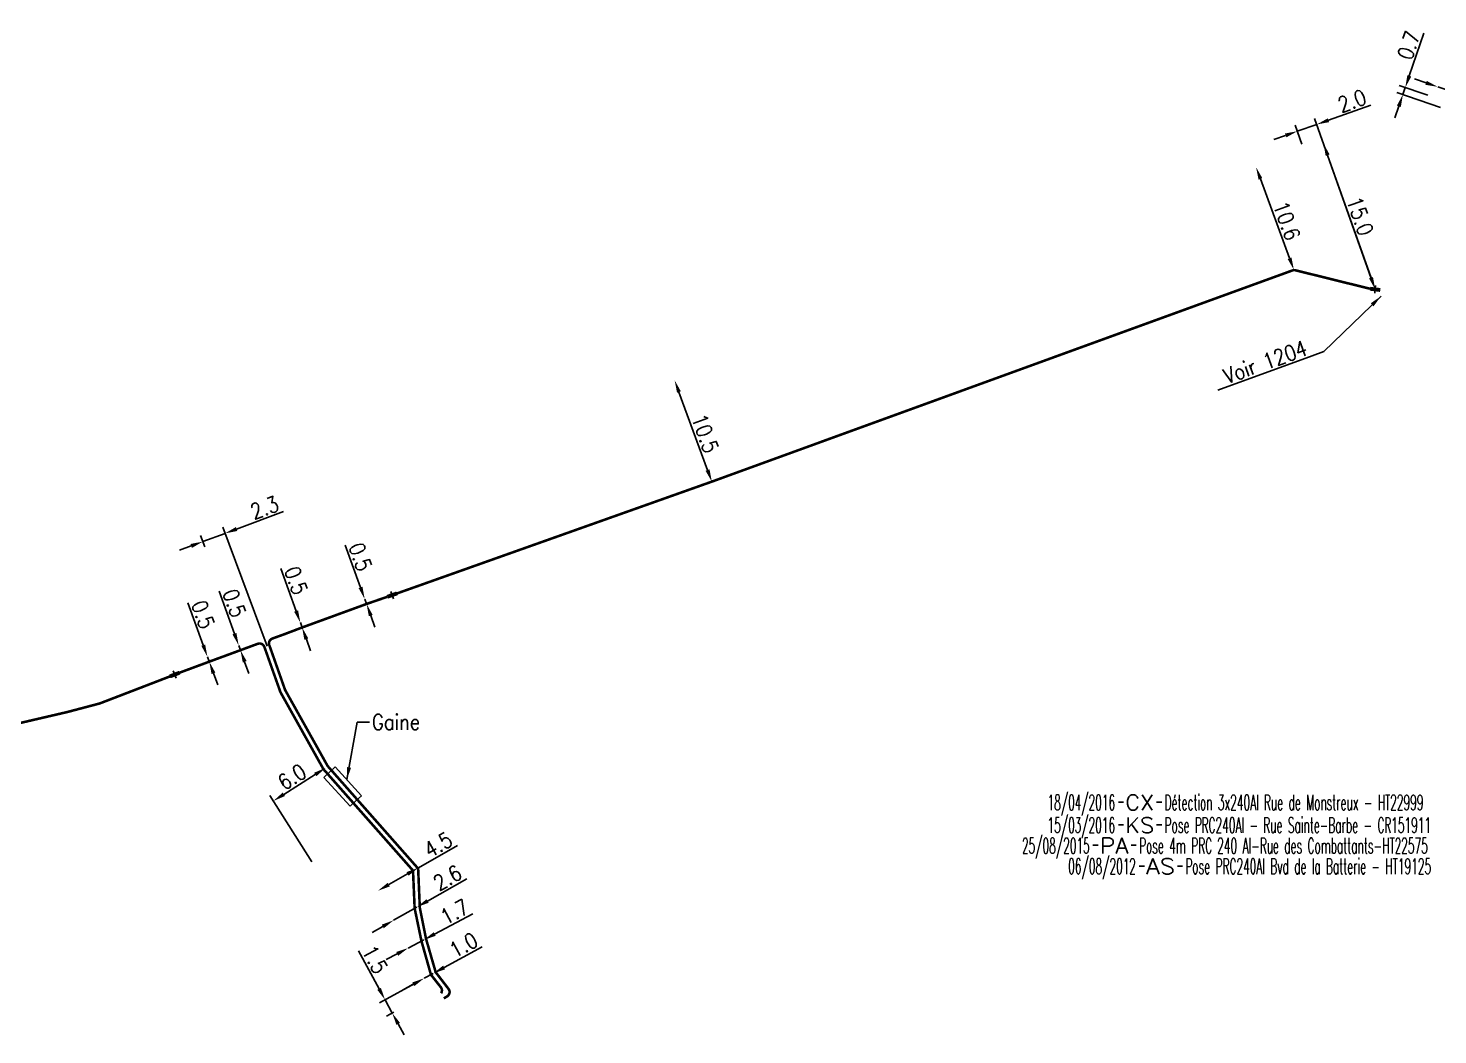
# Model space of a CAD drawing. Header units: millimetres. Extents: x 146000 to 147000, y 142004 to 143004.
# Drawn here: x 146299.8 to 146436.4, y 142745.1 to 142842.7 of the extents above; entities that cross this region are included whole.
import ezdxf
from ezdxf.enums import TextEntityAlignment as Align

# ---------------------------------------------------------------- set-up
doc = ezdxf.new("R2010")
doc.units = ezdxf.units.MM
doc.header["$PDMODE"] = 34
doc.layers.get('0').update_dxf_attribs({"linetype": 'CONTINUOUS'})
doc.layers.get('Defpoints').update_dxf_attribs({"linetype": 'CONTINUOUS'})
for name, color, linetype in [('M_100', 7, 'M_ST_6'), ('M_130', 3, 'M_ST_15'), ('M_300', 7, 'CONTINUOUS'), ('M_400', 7, 'CONTINUOUS'), ('M_910', 7, 'CONTINUOUS')]:
    doc.layers.add(name, color=color, linetype=linetype)
doc.styles.get("Standard").update_dxf_attribs({"font": 'romans.shx', "width": 0.85})
doc.linetypes.add('M_ST_15', pattern='A,5,-0.3,["XX",Standard,S=1,R=0,X=0,Y=-0.5],-2.5', length=7.8)
doc.linetypes.add('M_ST_6', pattern='A,5,-0.3,["||",Standard,S=1,R=0,X=0.35,Y=-0.5],-1.6', length=6.9)
doc.dimstyles.get("Standard").update_dxf_attribs({"dimtxt": 1.5, "dimasz": 1.2, "dimexe": 0.625, "dimexo": 0.625, "dimgap": 0.25, "dimtad": 1, "dimdec": 1, "dimzin": 0, "dimdsep": 46, "dimtxsty": 'Standard', "dimcen": -0.5, "dimadec": 0, "dimazin": 0, "dimtfac": 1, "dimtdec": 1, "dimtmove": 0, "dimatfit": 3, "dimfxl": 0, "dimtolj": 1, "dimtzin": 0, "dimarcsym": 0})

# ---------------------------------------------------------------- blocks, each defined once
blk = doc.blocks.new('M_300_04')
at = {"color": 0, "linetype": 'Continuous'}
blk.add_line((0, 0.38), (0, -0.38), dxfattribs=at)
blk.add_solid([(-0.5, 0.19), (-0.5, -0.19), (0.5, 0.19), (0.5, -0.19)], dxfattribs=at)
at = {"color": 0, "linetype": 'Continuous', "width": 0.75, "flags": 3}
for tag, p in [('DEF_LEG', (0, -5)), ('DEF_COUP', (0.02, -7)), ('DEF_TYPE', (0, -9))]:
    blk.add_attdef(tag, text='', height=1.2, dxfattribs=at).set_placement(p, align=Align.MIDDLE)
blk = doc.blocks.new('GIS_MODF')
at = {"color": 0, "linetype": 'Continuous', "flags": 128}
for points in [[(-2.18, -0.01), (-1.68, -0.01)], [(1.52, -0.01), (2.02, -0.01)]]:
    blk.add_lwpolyline(points, dxfattribs=at)
at = {"color": 0, "linetype": 'Continuous', "width": 0.5}
blk.add_attdef('DATE', text='', height=1.5, dxfattribs=at).set_placement((-2.5, -0.8), align=Align.RIGHT)
at = {"color": 0, "linetype": 'Continuous', "width": 1.771291}
blk.add_attdef('USER', text='', height=1.5, dxfattribs=at).set_placement((-1.51, -0.8), (1.28, -0.8), align=Align.FIT)
at = {"color": 0, "linetype": 'Continuous', "width": 0.5}
blk.add_attdef('DESC', (2.29, -0.8), '', height=1.5, dxfattribs=at)
blk = doc.blocks.new('*D110')
at = {"layer": 'Defpoints', "color": 0, "linetype": 'Continuous', "transparency": 16777216}
for p in [(146362.44, 142808.53), (146362.44, 142808.53), (146366.04, 142798.72)]:
    blk.add_point(p, dxfattribs=at)
at = {"layer": 'M_130', "color": 0, "linetype": 'Continuous', "lineweight": -2, "transparency": 16777216}
blk.add_line((146365.63, 142799.84), (146362.85, 142807.4), dxfattribs=at)
at = {"layer": 'M_130', "color": 0, "linetype": 'Continuous', "transparency": 16777216}
for points in [[(146363.04, 142807.47), (146362.67, 142807.33), (146362.44, 142808.53)], [(146365.82, 142799.91), (146365.44, 142799.77), (146366.04, 142798.72)]]:
    blk.add_solid(points, dxfattribs=at)
at = {"layer": 'M_130', "color": 0, "linetype": 'Continuous', "transparency": 16777216, "insert": (146365.39, 142803.39), "char_height": 1.5, "attachment_point": 5, "rotation": 290.1838}
blk.add_mtext('\\A1;10.5', dxfattribs=at)
blk = doc.blocks.new('*D111')
at = {"layer": 'Defpoints', "color": 0, "linetype": 'Continuous', "transparency": 16777216}
for p in [(146418.81, 142829.18), (146418.81, 142829.18), (146422.47, 142819.24)]:
    blk.add_point(p, dxfattribs=at)
at = {"layer": 'M_130', "color": 0, "linetype": 'Continuous', "lineweight": -2, "transparency": 16777216}
blk.add_line((146422.05, 142820.36), (146419.22, 142828.06), dxfattribs=at)
at = {"layer": 'M_130', "color": 0, "linetype": 'Continuous', "transparency": 16777216}
for points in [[(146419.41, 142828.13), (146419.04, 142827.99), (146418.81, 142829.18)], [(146422.24, 142820.43), (146421.87, 142820.29), (146422.47, 142819.24)]]:
    blk.add_solid(points, dxfattribs=at)
at = {"layer": 'M_130', "color": 0, "linetype": 'Continuous', "transparency": 16777216, "insert": (146421.78, 142823.99), "char_height": 1.5, "attachment_point": 5, "rotation": 290.1838}
blk.add_mtext('\\A1;10.6', dxfattribs=at)
blk = doc.blocks.new('*D114')
at = {"layer": 'Defpoints', "color": 0, "linetype": 'Continuous', "transparency": 16777216}
for p in [(146436.42, 142836.97), (146436.42, 142836.97), (146437.84, 142836.49)]:
    blk.add_point(p, dxfattribs=at)
at = {"layer": 'M_100', "color": 0, "linetype": 'Continuous', "lineweight": -2, "transparency": 16777216}
for p, q in [((146435.29, 142837.36), (146434.15, 142837.74)), ((146436.42, 142836.97), (146437.84, 142836.49)), ((146438.98, 142836.1), (146442.94, 142834.75))]:
    blk.add_line(p, q, dxfattribs=at)
at = {"layer": 'M_100', "color": 0, "linetype": 'Continuous', "transparency": 16777216}
for points in [[(146435.35, 142837.55), (146435.22, 142837.17), (146436.42, 142836.97)], [(146439.04, 142836.29), (146438.91, 142835.91), (146437.84, 142836.49)]]:
    blk.add_solid(points, dxfattribs=at)
at = {"layer": 'M_100', "color": 0, "linetype": 'Continuous', "transparency": 16777216, "insert": (146441.85, 142836.18), "char_height": 1.5, "attachment_point": 5, "rotation": 341.1798}
blk.add_mtext('\\A1;1.5', dxfattribs=at)
blk = doc.blocks.new('*D115')
at = {"layer": 'Defpoints', "color": 0, "linetype": 'Continuous', "transparency": 16777216}
for p in [(146337.59, 142761.31), (146333.67, 142759.08), (146333.67, 142759.08)]:
    blk.add_point(p, dxfattribs=at)
at = {"layer": 'M_130', "color": 0, "linetype": 'Continuous', "lineweight": -2, "transparency": 16777216}
for p, q in [((146337.59, 142761.31), (146341.39, 142763.47)), ((146334.72, 142759.68), (146336.54, 142760.71))]:
    blk.add_line(p, q, dxfattribs=at)
at = {"layer": 'M_130', "color": 0, "linetype": 'Continuous', "transparency": 16777216}
for points in [[(146336.44, 142760.89), (146336.64, 142760.54), (146337.59, 142761.31)], [(146334.62, 142759.85), (146334.82, 142759.5), (146333.67, 142759.08)]]:
    blk.add_solid(points, dxfattribs=at)
at = {"layer": 'M_130', "color": 0, "linetype": 'Continuous', "transparency": 16777216, "insert": (146339.51, 142763.55), "char_height": 1.5, "attachment_point": 5, "rotation": 29.6235}
blk.add_mtext('\\A1;4.5', dxfattribs=at)
blk = doc.blocks.new('*D116')
at = {"layer": 'Defpoints', "color": 0, "linetype": 'Continuous', "transparency": 16777216}
for p in [(146337.45, 142757.5), (146335.19, 142756.22), (146335.19, 142756.22)]:
    blk.add_point(p, dxfattribs=at)
at = {"layer": 'M_130', "color": 0, "linetype": 'Continuous', "lineweight": -2, "transparency": 16777216}
for p, q in [((146338.49, 142758.09), (146342.29, 142760.25)), ((146335.19, 142756.22), (146337.45, 142757.5)), ((146334.14, 142755.62), (146333.1, 142755.03))]:
    blk.add_line(p, q, dxfattribs=at)
at = {"layer": 'M_130', "color": 0, "linetype": 'Continuous', "transparency": 16777216}
for points in [[(146338.39, 142758.27), (146338.59, 142757.92), (146337.45, 142757.5)], [(146334.04, 142755.8), (146334.24, 142755.45), (146335.19, 142756.22)]]:
    blk.add_solid(points, dxfattribs=at)
at = {"layer": 'M_130', "color": 0, "linetype": 'Continuous', "transparency": 16777216, "insert": (146340.42, 142760.34), "char_height": 1.5, "attachment_point": 5, "rotation": 29.5939}
blk.add_mtext('\\A1;2.6', dxfattribs=at)
blk = doc.blocks.new('*D117')
at = {"layer": 'Defpoints', "color": 0, "linetype": 'Continuous', "transparency": 16777216}
for p in [(146338.15, 142750.6), (146338.15, 142750.6), (146339.03, 142751.07)]:
    blk.add_point(p, dxfattribs=at)
at = {"layer": 'M_130', "color": 0, "linetype": 'Continuous', "lineweight": -2, "transparency": 16777216}
for p, q in [((146340.09, 142751.65), (146343.76, 142753.66)), ((146338.15, 142750.6), (146339.03, 142751.07)), ((146337.1, 142750.02), (146336.05, 142749.45))]:
    blk.add_line(p, q, dxfattribs=at)
at = {"layer": 'M_130', "color": 0, "linetype": 'Continuous', "transparency": 16777216}
for points in [[(146339.99, 142751.83), (146340.18, 142751.47), (146339.03, 142751.07)], [(146337.01, 142750.2), (146337.2, 142749.84), (146338.15, 142750.6)]]:
    blk.add_solid(points, dxfattribs=at)
at = {"layer": 'M_130', "color": 0, "linetype": 'Continuous', "transparency": 16777216, "insert": (146341.97, 142753.82), "char_height": 1.5, "attachment_point": 5, "rotation": 28.6335}
blk.add_mtext('\\A1;1.0', dxfattribs=at)
blk = doc.blocks.new('*D118')
at = {"layer": 'Defpoints', "color": 0, "linetype": 'Continuous', "transparency": 16777216}
for p in [(146326.15, 142785.06), (146326.15, 142785.06), (146326.32, 142784.59)]:
    blk.add_point(p, dxfattribs=at)
at = {"layer": 'M_130', "color": 0, "linetype": 'Continuous', "lineweight": -2, "transparency": 16777216}
for p, q in [((146325.74, 142786.18), (146324.25, 142790.29)), ((146326.32, 142784.59), (146326.15, 142785.06)), ((146326.73, 142783.46), (146327.14, 142782.33))]:
    blk.add_line(p, q, dxfattribs=at)
at = {"layer": 'M_130', "color": 0, "linetype": 'Continuous', "transparency": 16777216}
for points in [[(146325.93, 142786.25), (146325.55, 142786.12), (146326.15, 142785.06)], [(146326.92, 142783.53), (146326.54, 142783.39), (146326.32, 142784.59)]]:
    blk.add_solid(points, dxfattribs=at)
at = {"layer": 'M_130', "color": 0, "linetype": 'Continuous', "transparency": 16777216, "insert": (146325.73, 142789.14), "char_height": 1.5, "attachment_point": 5, "rotation": 289.9729}
blk.add_mtext('\\A1;0.5', dxfattribs=at)
blk = doc.blocks.new('*D119')
at = {"layer": 'Defpoints', "color": 0, "linetype": 'Continuous', "transparency": 16777216}
for p in [(146332.39, 142787.34), (146332.39, 142787.34), (146332.57, 142786.87)]:
    blk.add_point(p, dxfattribs=at)
at = {"layer": 'M_130', "color": 0, "linetype": 'Continuous', "lineweight": -2, "transparency": 16777216}
for p, q in [((146331.98, 142788.47), (146330.49, 142792.58)), ((146332.57, 142786.87), (146332.39, 142787.34)), ((146332.98, 142785.75), (146333.38, 142784.62))]:
    blk.add_line(p, q, dxfattribs=at)
at = {"layer": 'M_130', "color": 0, "linetype": 'Continuous', "transparency": 16777216}
for points in [[(146332.17, 142788.54), (146331.8, 142788.4), (146332.39, 142787.34)], [(146333.16, 142785.81), (146332.79, 142785.68), (146332.57, 142786.87)]]:
    blk.add_solid(points, dxfattribs=at)
at = {"layer": 'M_130', "color": 0, "linetype": 'Continuous', "transparency": 16777216, "insert": (146331.97, 142791.43), "char_height": 1.5, "attachment_point": 5, "rotation": 289.9729}
blk.add_mtext('\\A1;0.5', dxfattribs=at)
blk = doc.blocks.new('*D120')
at = {"layer": 'Defpoints', "color": 0, "linetype": 'Continuous', "transparency": 16777216}
for p in [(146317.14, 142781.75), (146317.14, 142781.75), (146317.32, 142781.28)]:
    blk.add_point(p, dxfattribs=at)
at = {"layer": 'M_130', "color": 0, "linetype": 'Continuous', "lineweight": -2, "transparency": 16777216}
for p, q in [((146316.73, 142782.88), (146315.24, 142786.98)), ((146317.32, 142781.28), (146317.14, 142781.75)), ((146317.73, 142780.15), (146318.14, 142779.02))]:
    blk.add_line(p, q, dxfattribs=at)
at = {"layer": 'M_130', "color": 0, "linetype": 'Continuous', "transparency": 16777216}
for points in [[(146316.92, 142782.94), (146316.55, 142782.81), (146317.14, 142781.75)], [(146317.91, 142780.22), (146317.54, 142780.08), (146317.32, 142781.28)]]:
    blk.add_solid(points, dxfattribs=at)
at = {"layer": 'M_130', "color": 0, "linetype": 'Continuous', "transparency": 16777216, "insert": (146316.72, 142785.84), "char_height": 1.5, "attachment_point": 5, "rotation": 289.9729}
blk.add_mtext('\\A1;0.5', dxfattribs=at)
blk = doc.blocks.new('*D121')
at = {"layer": 'Defpoints', "color": 0, "linetype": 'Continuous', "transparency": 16777216}
for p in [(146320.17, 142782.86), (146320.17, 142782.86), (146320.34, 142782.39)]:
    blk.add_point(p, dxfattribs=at)
at = {"layer": 'M_130', "color": 0, "linetype": 'Continuous', "lineweight": -2, "transparency": 16777216}
for p, q in [((146319.76, 142783.99), (146318.27, 142788.1)), ((146320.34, 142782.39), (146320.17, 142782.86)), ((146320.75, 142781.27), (146321.16, 142780.14))]:
    blk.add_line(p, q, dxfattribs=at)
at = {"layer": 'M_130', "color": 0, "linetype": 'Continuous', "transparency": 16777216}
for points in [[(146319.95, 142784.06), (146319.57, 142783.92), (146320.17, 142782.86)], [(146320.94, 142781.34), (146320.57, 142781.2), (146320.34, 142782.39)]]:
    blk.add_solid(points, dxfattribs=at)
at = {"layer": 'M_130', "color": 0, "linetype": 'Continuous', "transparency": 16777216, "insert": (146319.75, 142786.95), "char_height": 1.5, "attachment_point": 5, "rotation": 289.9729}
blk.add_mtext('\\A1;0.5', dxfattribs=at)
blk = doc.blocks.new('*D123')
at = {"layer": 'Defpoints', "color": 0, "linetype": 'Continuous', "transparency": 16777216}
for p in [(146328.61, 142770.99), (146323.53, 142767.78), (146327.59, 142761.36)]:
    blk.add_point(p, dxfattribs=at)
at = {"layer": 'M_130', "color": 0, "linetype": 'Continuous', "lineweight": -2, "transparency": 16777216}
for p, q in [((146327.6, 142770.35), (146324.55, 142768.42)), ((146327.26, 142761.88), (146323.2, 142768.31))]:
    blk.add_line(p, q, dxfattribs=at)
at = {"layer": 'M_130', "color": 0, "linetype": 'Continuous', "transparency": 16777216}
for points in [[(146327.49, 142770.52), (146327.7, 142770.18), (146328.61, 142770.99)], [(146324.44, 142768.59), (146324.66, 142768.26), (146323.53, 142767.78)]]:
    blk.add_solid(points, dxfattribs=at)
at = {"layer": 'M_130', "color": 0, "linetype": 'Continuous', "transparency": 16777216, "insert": (146325.34, 142770.11), "char_height": 1.5, "attachment_point": 5, "rotation": 32.2568}
blk.add_mtext('\\A1;6.0', dxfattribs=at)
blk = doc.blocks.new('*D124')
at = {"layer": 'Defpoints', "color": 0, "linetype": 'Continuous', "transparency": 16777216}
for p in [(146338.15, 142750.6), (146334.36, 142748.52), (146335.75, 142747.61)]:
    blk.add_point(p, dxfattribs=at)
at = {"layer": 'M_130', "color": 0, "linetype": 'Continuous', "lineweight": -2, "transparency": 16777216}
for p, q in [((146333.78, 142749.58), (146331.78, 142753.25)), ((146337.61, 142750.3), (146333.81, 142748.22)), ((146335.06, 142747.23), (146334.36, 142748.52)), ((146335.2, 142747.31), (146334.51, 142746.93)), ((146335.64, 142746.18), (146336.21, 142745.13))]:
    blk.add_line(p, q, dxfattribs=at)
at = {"layer": 'M_130', "color": 0, "linetype": 'Continuous', "transparency": 16777216}
for points in [[(146333.96, 142749.67), (146333.61, 142749.48), (146334.36, 142748.52)], [(146335.81, 142746.28), (146335.46, 142746.09), (146335.06, 142747.23)]]:
    blk.add_solid(points, dxfattribs=at)
at = {"layer": 'M_130', "color": 0, "linetype": 'Continuous', "transparency": 16777216, "insert": (146333.37, 142752.42), "char_height": 1.5, "attachment_point": 5, "rotation": 298.6221}
blk.add_mtext('\\A1;1.5', dxfattribs=at)
blk = doc.blocks.new('*D125')
at = {"layer": 'Defpoints', "color": 0, "linetype": 'Continuous', "transparency": 16777216}
for p in [(146318.85, 142793.71), (146317.1, 142791.83), (146323.14, 142782.18)]:
    blk.add_point(p, dxfattribs=at)
at = {"layer": 'M_130', "color": 0, "linetype": 'Continuous', "lineweight": -2, "transparency": 16777216}
for p, q in [((146319.97, 142794.13), (146324.51, 142795.82)), ((146322.92, 142782.77), (146318.63, 142794.3)), ((146316.88, 142792.41), (146316.48, 142793.5)), ((146316.69, 142792.91), (146318.85, 142793.71)), ((146315.57, 142792.49), (146314.44, 142792.07))]:
    blk.add_line(p, q, dxfattribs=at)
at = {"layer": 'M_130', "color": 0, "linetype": 'Continuous', "transparency": 16777216}
for points in [[(146319.9, 142794.32), (146320.04, 142793.94), (146318.85, 142793.71)], [(146315.5, 142792.68), (146315.64, 142792.3), (146316.69, 142792.91)]]:
    blk.add_solid(points, dxfattribs=at)
at = {"layer": 'M_130', "color": 0, "linetype": 'Continuous', "transparency": 16777216, "insert": (146322.68, 142796.2), "char_height": 1.5, "attachment_point": 5, "rotation": 20.4013}
blk.add_mtext('\\A1;2.3', dxfattribs=at)
blk = doc.blocks.new('*D132')
at = {"layer": 'Defpoints', "color": 0, "linetype": 'Continuous', "transparency": 16777216}
for p in [(146433.04, 142836.23), (146436.05, 142835.95), (146437.28, 142834.78)]:
    blk.add_point(p, dxfattribs=at)
at = {"layer": 'M_100', "color": 0, "linetype": 'Continuous', "lineweight": -2, "transparency": 16777216}
for p, q in [((146433.66, 142838.03), (146435.07, 142842.17)), ((146436.69, 142834.98), (146432.45, 142836.43)), ((146435.46, 142836.15), (146432.68, 142837.1)), ((146433.04, 142836.23), (146433.27, 142836.9)), ((146432.65, 142835.09), (146432.26, 142833.96))]:
    blk.add_line(p, q, dxfattribs=at)
at = {"layer": 'M_100', "color": 0, "linetype": 'Continuous', "transparency": 16777216}
for points in [[(146433.47, 142838.1), (146433.85, 142837.97), (146433.27, 142836.9)], [(146432.46, 142835.16), (146432.84, 142835.03), (146433.04, 142836.23)]]:
    blk.add_solid(points, dxfattribs=at)
at = {"layer": 'M_100', "color": 0, "linetype": 'Continuous', "transparency": 16777216, "insert": (146433.61, 142840.99), "char_height": 1.5, "attachment_point": 5, "rotation": 71.1103}
blk.add_mtext('\\A1;0.7', dxfattribs=at)
blk = doc.blocks.new('*D133')
at = {"layer": 'Defpoints', "color": 0, "linetype": 'Continuous', "transparency": 16777216}
for p in [(146422.8, 142832.67), (146423.46, 142830.82), (146430.35, 142817.35)]:
    blk.add_point(p, dxfattribs=at)
at = {"layer": 'M_300', "color": 0, "linetype": 'Continuous', "lineweight": -2, "transparency": 16777216}
for p, q in [((146425.82, 142833.73), (146429.94, 142835.19)), ((146430.14, 142817.94), (146424.48, 142833.92)), ((146423.25, 142831.41), (146422.6, 142833.26)), ((146422.8, 142832.67), (146424.69, 142833.33)), ((146421.67, 142832.27), (146420.54, 142831.87))]:
    blk.add_line(p, q, dxfattribs=at)
at = {"layer": 'M_300', "color": 0, "linetype": 'Continuous', "transparency": 16777216}
for points in [[(146425.75, 142833.92), (146425.89, 142833.55), (146424.69, 142833.33)], [(146421.61, 142832.45), (146421.74, 142832.08), (146422.8, 142832.67)]]:
    blk.add_solid(points, dxfattribs=at)
at = {"layer": 'M_300', "color": 0, "linetype": 'Continuous', "transparency": 16777216, "insert": (146428.11, 142835.61), "char_height": 1.5, "attachment_point": 5, "rotation": 19.4885}
blk.add_mtext('\\A1;2.0', dxfattribs=at)
blk = doc.blocks.new('*D134')
at = {"layer": 'Defpoints', "color": 0, "linetype": 'Continuous', "transparency": 16777216}
for p in [(146425.34, 142831.49), (146425.34, 142831.49), (146430.35, 142817.35)]:
    blk.add_point(p, dxfattribs=at)
at = {"layer": 'M_300', "color": 0, "linetype": 'Continuous', "lineweight": -2, "transparency": 16777216}
blk.add_line((146429.95, 142818.48), (146425.74, 142830.36), dxfattribs=at)
at = {"layer": 'M_300', "color": 0, "linetype": 'Continuous', "transparency": 16777216}
for points in [[(146425.93, 142830.42), (146425.55, 142830.29), (146425.34, 142831.49)], [(146430.14, 142818.54), (146429.76, 142818.41), (146430.35, 142817.35)]]:
    blk.add_solid(points, dxfattribs=at)
at = {"layer": 'M_300', "color": 0, "linetype": 'Continuous', "transparency": 16777216, "insert": (146428.89, 142824.45), "char_height": 1.5, "attachment_point": 5, "rotation": 289.4885}
blk.add_mtext('\\A1;15.0', dxfattribs=at)
blk = doc.blocks.new('*D135')
at = {"layer": 'Defpoints', "color": 0, "linetype": 'Continuous', "transparency": 16777216}
for p in [(146336.6, 142753.53), (146336.6, 142753.53), (146338.11, 142754.32)]:
    blk.add_point(p, dxfattribs=at)
at = {"layer": 'M_130', "color": 0, "linetype": 'Continuous', "lineweight": -2, "transparency": 16777216}
for p, q in [((146339.17, 142754.88), (146342.87, 142756.84)), ((146336.6, 142753.53), (146338.11, 142754.32)), ((146335.54, 142752.97), (146334.48, 142752.41))]:
    blk.add_line(p, q, dxfattribs=at)
at = {"layer": 'M_130', "color": 0, "linetype": 'Continuous', "transparency": 16777216}
for points in [[(146339.08, 142755.06), (146339.26, 142754.71), (146338.11, 142754.32)], [(146335.45, 142753.15), (146335.64, 142752.79), (146336.6, 142753.53)]]:
    blk.add_solid(points, dxfattribs=at)
at = {"layer": 'M_130', "color": 0, "linetype": 'Continuous', "transparency": 16777216, "insert": (146341.09, 142757.03), "char_height": 1.5, "attachment_point": 5, "rotation": 27.8213}
blk.add_mtext('\\A1;1.7', dxfattribs=at)

msp = doc.modelspace()

# ---------------------------------------------------------------- linework, layer by layer
at = {"layer": 'M_130', "const_width": 0.25, "flags": 128}
for points in [[(146429.85, 142817.41), (146422.62, 142819.2, 0.151052), (146422.32, 142819.18), (146366.04, 142798.72), (146335.52, 142787.89)], [(146334.57, 142787.56), (146332.57, 142786.87), (146326.32, 142784.59), (146324.66, 142783.96), (146323.44, 142783.52, 0.412431), (146323.14, 142782.88), (146324.67, 142778.54), (146328.8, 142771.16), (146337.57, 142761.23), (146337.73, 142757.44), (146338.33, 142754.44), (146339.27, 142751.19), (146340.51, 142749.58, -0.450024), (146340.38, 142748.85), (146340.06, 142748.65)]]:
    msp.add_lwpolyline(points, format="xyb", dxfattribs=at)
at = {"layer": 'M_130', "const_width": 0.25}
msp.add_lwpolyline([(146314.44, 142780.21), (146317.32, 142781.28), (146320.34, 142782.39), (146322.02, 142783.01, -0.417075), (146322.66, 142782.71), (146324.22, 142778.32), (146328.39, 142770.86), (146337.07, 142761.04), (146337.23, 142757.38), (146337.89, 142754.21), (146338.81, 142750.95), (146339.77, 142749.73, -0.3222), (146339.79, 142749.15, -0.3222)], format="xyb", dxfattribs=at)
at = {"layer": 'M_130', "const_width": 0.25, "flags": 128}
msp.add_lwpolyline([(146313.51, 142779.85), (146306.7, 142777.23), (146303.56, 142776.4), (146298.74, 142775.28), (146292.11, 142774.1), (146267.79, 142763.76), (146265.46, 142763.17)], dxfattribs=at)
at = {"layer": 'M_400', "color": 7}
for p, q in [((146329.54, 142771.08), (146328.99, 142770.57)), ((146329.54, 142771.08), (146332.09, 142768.28)), ((146328.43, 142770.06), (146328.99, 142770.57)), ((146328.43, 142770.06), (146330.99, 142767.27)), ((146332.09, 142768.28), (146331.54, 142767.78)), ((146330.99, 142767.27), (146331.54, 142767.78))]:
    msp.add_line(p, q, dxfattribs=at)

# ---------------------------------------------------------------- block references
at = {"layer": 'M_300'}
for p, rotation in [((146430.35, 142817.35), 352.8997254378112), ((146335.05, 142787.73), 19.44201969086519), ((146313.97, 142780.03), 20.94532328642706)]:
    msp.add_blockref('M_300_04', p, dxfattribs=dict(at, rotation=rotation))
at = {"layer": 'M_910'}
ref = msp.add_blockref('GIS_MODF', (146407.64, 142767.69), dxfattribs=at)
ref.add_attrib('DATE', '18/04/2016', dxfattribs={"layer": '0', "color": 0, "linetype": 'Continuous', "height": 1.5, "width": 0.5}).set_placement((146405.14, 142766.89), align=Align.RIGHT)
ref.add_attrib('USER', 'CX', dxfattribs={"layer": '0', "color": 0, "linetype": 'Continuous', "height": 1.5, "width": 1.025485}).set_placement((146406.13, 142766.89), (146408.92, 142766.89), align=Align.FIT)
ref.add_attrib('DESC', 'Détection 3x240Al Rue de Monstreux - HT22999', (146409.93, 142766.89), dxfattribs={"layer": '0', "color": 0, "linetype": 'Continuous', "height": 1.5, "width": 0.5})
ref = msp.add_blockref('GIS_MODF', (146407.64, 142765.48), dxfattribs=at)
ref.add_attrib('DATE', '15/03/2016', dxfattribs={"layer": '0', "color": 0, "linetype": 'Continuous', "height": 1.5, "width": 0.5}).set_placement((146405.14, 142764.69), align=Align.RIGHT)
ref.add_attrib('USER', 'KS', dxfattribs={"layer": '0', "color": 0, "linetype": 'Continuous', "height": 1.5, "width": 1.025485}).set_placement((146406.13, 142764.69), (146408.92, 142764.69), align=Align.FIT)
ref.add_attrib('DESC', 'Pose PRC240Al - Rue Sainte-Barbe - CR151911', (146409.93, 142764.69), dxfattribs={"layer": '0', "color": 0, "linetype": 'Continuous', "height": 1.5, "width": 0.5})
ref = msp.add_blockref('GIS_MODF', (146405.17, 142763.5), dxfattribs=at)
ref.add_attrib('DATE', '25/08/2015', dxfattribs={"layer": '0', "color": 0, "linetype": 'Continuous', "height": 1.5, "width": 0.5}).set_placement((146402.67, 142762.7), align=Align.RIGHT)
ref.add_attrib('USER', 'PA', dxfattribs={"layer": '0', "color": 0, "linetype": 'Continuous', "height": 1.5, "width": 1.025485}).set_placement((146403.66, 142762.7), (146406.45, 142762.7), align=Align.FIT)
ref.add_attrib('DESC', 'Pose 4m PRC 240 Al-Rue des Combattants-HT22575', (146407.46, 142762.7), dxfattribs={"layer": '0', "color": 0, "linetype": 'Continuous', "height": 1.5, "width": 0.5})
ref = msp.add_blockref('GIS_MODF', (146409.66, 142761.49), dxfattribs=at)
ref.add_attrib('DATE', '06/08/2012', dxfattribs={"layer": '0', "color": 0, "linetype": 'Continuous', "height": 1.5, "width": 0.5}).set_placement((146407.16, 142760.7), align=Align.RIGHT)
ref.add_attrib('USER', 'AS', dxfattribs={"layer": '0', "color": 0, "linetype": 'Continuous', "height": 1.5, "width": 1.113383}).set_placement((146408.15, 142760.7), (146410.94, 142760.7), align=Align.FIT)
ref.add_attrib('DESC', 'Pose PRC240Al Bvd de la Batterie - HT19125', (146411.95, 142760.7), dxfattribs={"layer": '0', "color": 0, "linetype": 'Continuous', "height": 1.5, "width": 0.5})

# ---------------------------------------------------------------- texts
at = {"layer": 'M_300', "linetype": 'Continuous', "insert": (146423.91, 142811.05), "char_height": 1.5, "attachment_point": 9, "rotation": 20}
msp.add_mtext('Voir 1204', dxfattribs=at)
at = {"layer": 'M_400', "linetype": 'Continuous', "insert": (146333.1, 142776.18), "char_height": 1.5, "attachment_point": 1}
msp.add_mtext('Gaine', dxfattribs=at)

# ---------------------------------------------------------------- dimensions: what is measured, and where the dimension line sits
at = {"layer": 'M_100', "linetype": 'Continuous'}
for base, p1, p2, angle, picture, middle, dimtype in [((146433.04, 142836.23), (146436.05, 142835.95), (146437.28, 142834.78), 71.1103, '*D132', (146434.56, 142840.67), 160), ((146436.42, 142836.97), (146437.84, 142836.49), (146436.42, 142836.97), 161.1798, '*D114', (146441.53, 142835.23), 161)]:
    dim = msp.add_linear_dim(base=base, p1=p1, p2=p2, angle=angle, dimstyle='Standard', dxfattribs=at)
    dim.commit()
    dim.dimension.update_dxf_attribs({"geometry": picture, "text_midpoint": middle, "dimtype": dimtype})
at = {"layer": 'M_130', "linetype": 'Continuous'}
for base, p1, p2, angle, picture, middle, dimtype in [((146418.81, 142829.18), (146422.47, 142819.24), (146418.81, 142829.18), 110.1838, '*D111', (146420.85, 142823.65), 161), ((146362.43883, 142808.52584), (146366.04443, 142798.71756), (146362.43883, 142808.52584), 110.18382, '*D110', (146364.45447, 142803.04272), 161), ((146318.85, 142793.71), (146317.1, 142791.83), (146323.14, 142782.18), 20.4013, '*D125', (146323.03, 142795.27), 160), ((146332.39, 142787.34), (146332.57, 142786.87), (146332.39, 142787.34), 109.9729, '*D119', (146331.03, 142791.09), 161), ((146326.15, 142785.06), (146326.32, 142784.59), (146326.15, 142785.06), 109.9729, '*D118', (146324.79, 142788.8), 161), ((146320.17, 142782.86), (146320.34, 142782.39), (146320.17, 142782.86), 109.9729, '*D121', (146318.81, 142786.61), 161), ((146317.14, 142781.75), (146317.32, 142781.28), (146317.14, 142781.75), 109.9729, '*D120', (146315.78, 142785.49), 161), ((146323.53, 142767.78), (146328.61, 142770.99), (146327.59, 142761.36), 32.2568, '*D123', (146325.88, 142769.26), 160), ((146333.67, 142759.08), (146337.59, 142761.31), (146333.67, 142759.08), 209.6235, '*D115', (146340.01, 142762.68), 161), ((146335.19, 142756.22), (146337.45, 142757.5), (146335.19, 142756.22), 209.5939, '*D116', (146340.91, 142759.47), 161), ((146336.6, 142753.53), (146338.11, 142754.32), (146336.6, 142753.53), 27.8213, '*D135', (146341.55, 142756.14), 160), ((146338.15, 142750.6), (146339.03, 142751.07), (146338.15, 142750.6), 208.6335, '*D117', (146342.45, 142752.94), 161), ((146334.36, 142748.52), (146335.75, 142747.61), (146338.15, 142750.6), 298.6221, '*D124', (146332.49, 142751.94), 160)]:
    dim = msp.add_linear_dim(base=base, p1=p1, p2=p2, angle=angle, dimstyle='Standard', dxfattribs=at)
    dim.commit()
    dim.dimension.update_dxf_attribs({"geometry": picture, "text_midpoint": middle, "dimtype": dimtype})
at = {"layer": 'M_300', "linetype": 'Continuous'}
for base, p2, angle, picture, middle in [((146422.8, 142832.67), (146423.46, 142830.82), 19.4885, '*D133', (146428.45, 142834.66)), ((146425.34, 142831.49), (146425.34, 142831.49), 289.4885, '*D134', (146427.95, 142824.12))]:
    dim = msp.add_linear_dim(base=base, p1=(146430.35, 142817.35), p2=p2, angle=angle, dimstyle='Standard', dxfattribs=at)
    dim.commit()
    dim.dimension.update_dxf_attribs({"geometry": picture, "text_midpoint": middle, "dimtype": 160})

# ---------------------------------------------------------------- leaders
at = {"layer": 'M_300', "linetype": 'Continuous', "annotation_type": 0, "has_hookline": 1, "hookline_direction": 1, "text_width": 9.47, "horizontal_direction": (0.939693, 0.34202, 0)}
msp.add_leader([(146430.92, 142816.69), (146425.36, 142811.32), (146424.23, 142810.91)], dimstyle='Standard', dxfattribs=at)
at = {"layer": 'M_400', "linetype": 'Continuous', "annotation_type": 0, "has_hookline": 1, "hookline_direction": 0, "text_width": 4.8}
msp.add_leader([(146330.66, 142769.85), (146331.65, 142775.43), (146332.85, 142775.43)], dimstyle='Standard', override={"dimgap": 0.25, "dimtad": 0}, dxfattribs=at)

doc.saveas('drawing.dxf')
